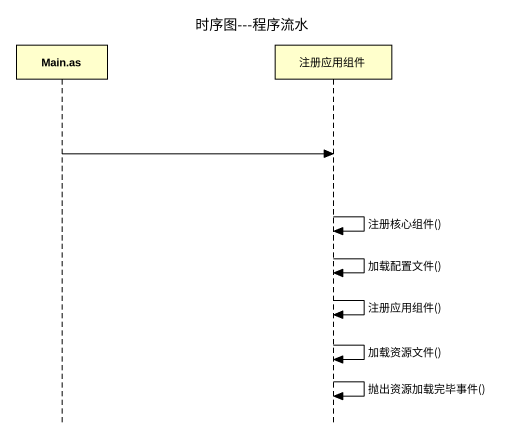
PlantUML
@startuml
title 时序图---程序流水
hide footbox
participant "Main.as" as Main_as
participant 注册应用组件

Main_as -> 注册应用组件
注册应用组件 -> 注册应用组件 : 注册核心组件()
注册应用组件 -> 注册应用组件 : 加载配置文件()
注册应用组件 -> 注册应用组件 : 注册应用组件()
注册应用组件 -> 注册应用组件 : 加载资源文件()
注册应用组件 -> 注册应用组件 : 抛出资源加载完毕事件()
@enduml
